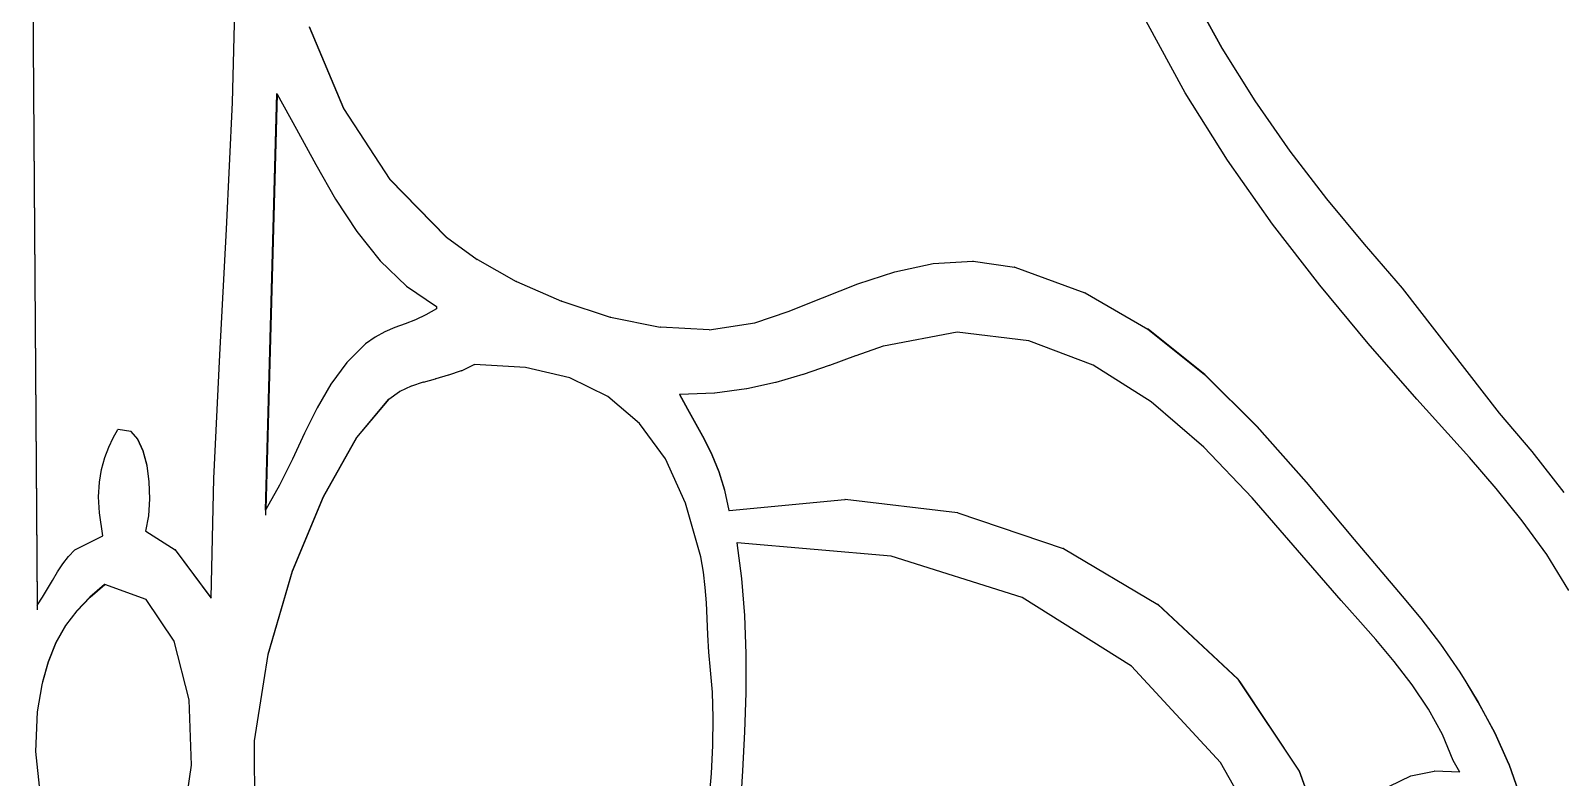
# Model space of a CAD drawing. Header units: inches. Extents: x -2812 to 9774, y -15726 to -746.
# Drawn here: x 3671.41 to 3685.13, y -9103.97 to -9097.28 of the extents above; entities that cross this region are included whole.
import ezdxf

# ---------------------------------------------------------------- set-up
doc = ezdxf.new("R2010")
doc.units = ezdxf.units.IN
doc.header["$LTSCALE"] = 17
doc.header["$MEASUREMENT"] = 0

msp = doc.modelspace()

# ---------------------------------------------------------------- linework, layer by layer
for p, q in [((3671.411, -9094.173), (3671.47, -9102.427)), ((3671.473, -9102.423), (3671.414, -9094.173)), ((3673.222, -9097.921), (3673.249, -9096.787)), ((3681.818, -9096.939), (3682.091, -9097.437)), ((3682.093, -9097.437), (3681.82, -9096.939)), ((3681.761, -9097.835), (3681.412, -9097.195)), ((3673.91, -9097.246), (3674.216, -9097.977)), ((3674.219, -9097.977), (3673.913, -9097.246)), ((3682.093, -9097.437), (3682.091, -9097.437)), ((3682.091, -9097.437), (3682.386, -9097.909)), ((3682.389, -9097.909), (3682.093, -9097.437)), ((3673.518, -9101.574), (3673.62, -9097.843)), ((3673.623, -9097.848), (3673.521, -9101.569)), ((3673.62, -9097.843), (3673.623, -9097.848)), ((3673.623, -9097.848), (3673.795, -9098.161)), ((3682.141, -9098.44), (3681.761, -9097.835)), ((3673.169, -9099.057), (3673.222, -9097.921)), ((3674.216, -9097.977), (3674.633, -9098.613)), ((3674.219, -9097.977), (3674.216, -9097.977)), ((3674.636, -9098.613), (3674.219, -9097.977)), ((3682.386, -9097.909), (3682.701, -9098.357)), ((3682.389, -9097.909), (3682.386, -9097.909)), ((3682.703, -9098.357), (3682.389, -9097.909)), ((3673.795, -9098.161), (3673.968, -9098.479)), ((3682.546, -9099.013), (3682.141, -9098.44)), ((3682.703, -9098.357), (3682.701, -9098.357)), ((3682.701, -9098.357), (3683.029, -9098.784)), ((3683.031, -9098.784), (3682.703, -9098.357)), ((3673.968, -9098.479), (3674.146, -9098.787)), ((3674.633, -9098.613), (3675.137, -9099.129)), ((3674.636, -9098.613), (3674.633, -9098.613)), ((3675.14, -9099.129), (3674.636, -9098.613)), ((3674.146, -9098.787), (3674.336, -9099.077)), ((3683.029, -9098.784), (3683.366, -9099.193)), ((3683.031, -9098.784), (3683.029, -9098.784)), ((3683.369, -9099.193), (3683.031, -9098.784)), ((3673.107, -9100.184), (3673.169, -9099.057)), ((3674.336, -9099.077), (3674.545, -9099.341)), ((3682.969, -9099.558), (3682.546, -9099.013)), ((3675.14, -9099.129), (3675.137, -9099.129)), ((3675.14, -9099.129), (3675.415, -9099.328)), ((3683.369, -9099.193), (3683.366, -9099.193)), ((3683.366, -9099.193), (3683.707, -9099.585)), ((3683.71, -9099.585), (3683.369, -9099.193)), ((3674.545, -9099.341), (3674.78, -9099.569)), ((3675.418, -9099.328), (3675.415, -9099.328)), ((3675.418, -9099.328), (3675.766, -9099.525)), ((3679.159, -9099.439), (3679.502, -9099.365)), ((3679.502, -9099.365), (3679.86, -9099.345)), ((3679.863, -9099.345), (3679.86, -9099.345)), ((3679.863, -9099.345), (3680.232, -9099.399)), ((3680.235, -9099.399), (3680.232, -9099.399)), ((3680.235, -9099.399), (3680.863, -9099.627)), ((3675.769, -9099.525), (3675.766, -9099.525)), ((3675.769, -9099.525), (3676.171, -9099.703)), ((3678.828, -9099.548), (3679.159, -9099.439)), ((3674.78, -9099.569), (3675.049, -9099.751)), ((3678.202, -9099.796), (3678.51, -9099.673)), ((3678.51, -9099.673), (3678.828, -9099.548)), ((3680.866, -9099.627), (3680.863, -9099.627)), ((3680.866, -9099.627), (3681.426, -9099.954)), ((3683.403, -9100.08), (3682.969, -9099.558)), ((3683.707, -9099.585), (3684.576, -9100.705)), ((3683.71, -9099.585), (3683.707, -9099.585)), ((3684.579, -9100.705), (3683.71, -9099.585)), ((3675.049, -9099.772), (3674.956, -9099.826)), ((3675.049, -9099.751), (3675.049, -9099.772)), ((3676.174, -9099.703), (3676.171, -9099.703)), ((3676.174, -9099.703), (3676.607, -9099.846)), ((3677.905, -9099.897), (3678.202, -9099.796)), ((3674.676, -9099.939), (3674.586, -9099.978)), ((3674.769, -9099.904), (3674.676, -9099.939)), ((3674.862, -9099.868), (3674.769, -9099.904)), ((3674.956, -9099.826), (3674.862, -9099.868)), ((3676.61, -9099.846), (3676.607, -9099.846)), ((3676.61, -9099.846), (3677.056, -9099.936)), ((3677.059, -9099.936), (3677.056, -9099.936)), ((3677.495, -9099.959), (3677.059, -9099.936)), ((3677.495, -9099.959), (3677.905, -9099.897)), ((3674.415, -9100.083), (3674.246, -9100.252)), ((3674.499, -9100.024), (3674.415, -9100.083)), ((3674.586, -9099.978), (3674.499, -9100.024)), ((3679.717, -9099.98), (3679.057, -9100.104)), ((3680.361, -9100.057), (3679.717, -9099.98)), ((3680.938, -9100.275), (3680.361, -9100.057)), ((3681.426, -9099.954), (3681.935, -9100.36)), ((3681.429, -9099.954), (3681.426, -9099.954)), ((3681.938, -9100.36), (3681.429, -9099.954)), ((3683.84, -9100.581), (3683.403, -9100.08)), ((3673.055, -9101.29), (3673.107, -9100.184)), ((3678.808, -9100.192), (3678.574, -9100.279)), ((3678.811, -9100.192), (3678.808, -9100.192)), ((3679.054, -9100.104), (3678.811, -9100.192)), ((3679.057, -9100.104), (3679.054, -9100.104)), ((3674.246, -9100.252), (3674.104, -9100.446)), ((3675.27, -9100.325), (3675.157, -9100.365)), ((3675.273, -9100.325), (3675.27, -9100.325)), ((3675.273, -9100.325), (3675.387, -9100.27)), ((3675.387, -9100.27), (3675.39, -9100.27)), ((3675.848, -9100.295), (3675.39, -9100.27)), ((3676.247, -9100.39), (3675.848, -9100.295)), ((3678.334, -9100.36), (3678.092, -9100.431)), ((3678.337, -9100.36), (3678.334, -9100.36)), ((3678.571, -9100.279), (3678.337, -9100.36)), ((3678.574, -9100.279), (3678.571, -9100.279)), ((3681.456, -9100.603), (3680.938, -9100.275)), ((3681.935, -9100.36), (3682.404, -9100.824)), ((3681.938, -9100.36), (3681.935, -9100.36)), ((3682.407, -9100.824), (3681.938, -9100.36)), ((3674.104, -9100.446), (3673.98, -9100.659)), ((3674.823, -9100.463), (3674.722, -9100.512)), ((3674.825, -9100.463), (3674.823, -9100.463)), ((3674.93, -9100.427), (3674.825, -9100.463)), ((3674.933, -9100.427), (3674.93, -9100.427)), ((3674.933, -9100.427), (3675.041, -9100.397)), ((3675.043, -9100.397), (3675.041, -9100.397)), ((3675.154, -9100.365), (3675.043, -9100.397)), ((3675.157, -9100.365), (3675.154, -9100.365)), ((3676.587, -9100.557), (3676.247, -9100.39)), ((3677.829, -9100.488), (3677.547, -9100.525)), ((3677.831, -9100.488), (3677.829, -9100.488)), ((3678.089, -9100.431), (3677.831, -9100.488)), ((3678.092, -9100.431), (3678.089, -9100.431)), ((3674.622, -9100.581), (3674.333, -9100.924)), ((3674.336, -9100.924), (3674.624, -9100.581)), ((3674.624, -9100.581), (3674.622, -9100.581)), ((3674.624, -9100.581), (3674.72, -9100.512)), ((3674.722, -9100.512), (3674.72, -9100.512)), ((3676.871, -9100.798), (3676.587, -9100.557)), ((3677.228, -9100.539), (3677.3, -9100.671)), ((3677.231, -9100.539), (3677.228, -9100.539)), ((3677.544, -9100.525), (3677.231, -9100.539)), ((3677.303, -9100.671), (3677.231, -9100.539)), ((3677.547, -9100.525), (3677.544, -9100.525)), ((3681.928, -9101.009), (3681.456, -9100.603)), ((3684.31, -9101.103), (3683.84, -9100.581)), ((3673.98, -9100.659), (3673.868, -9100.885)), ((3677.3, -9100.671), (3677.375, -9100.803)), ((3677.303, -9100.671), (3677.3, -9100.671)), ((3677.378, -9100.803), (3677.303, -9100.671)), ((3684.579, -9100.705), (3684.576, -9100.705)), ((3684.576, -9100.705), (3684.871, -9101.048)), ((3684.873, -9101.048), (3684.579, -9100.705)), ((3672.151, -9100.926), (3672.192, -9100.851)), ((3672.195, -9100.851), (3672.192, -9100.851)), ((3672.31, -9100.871), (3672.195, -9100.851)), ((3672.313, -9100.871), (3672.31, -9100.871)), ((3672.31, -9100.871), (3672.37, -9100.939)), ((3672.373, -9100.939), (3672.313, -9100.871)), ((3673.868, -9100.885), (3673.758, -9101.117)), ((3677.102, -9101.116), (3676.871, -9100.798)), ((3677.375, -9100.803), (3677.449, -9100.938)), ((3677.378, -9100.803), (3677.375, -9100.803)), ((3677.452, -9100.938), (3677.378, -9100.803)), ((3682.404, -9100.824), (3682.846, -9101.323)), ((3682.407, -9100.824), (3682.404, -9100.824)), ((3682.849, -9101.323), (3682.407, -9100.824)), ((3672.076, -9101.104), (3672.112, -9101.011)), ((3672.112, -9101.011), (3672.151, -9100.926)), ((3672.373, -9100.939), (3672.37, -9100.939)), ((3672.37, -9100.939), (3672.418, -9101.043)), ((3672.421, -9101.043), (3672.373, -9100.939)), ((3672.421, -9101.043), (3672.418, -9101.043)), ((3672.418, -9101.043), (3672.452, -9101.174)), ((3672.455, -9101.174), (3672.421, -9101.043)), ((3674.333, -9100.924), (3674.033, -9101.455)), ((3674.036, -9101.455), (3674.336, -9100.924)), ((3674.336, -9100.924), (3674.333, -9100.924)), ((3677.449, -9100.938), (3677.519, -9101.08)), ((3677.452, -9100.938), (3677.449, -9100.938)), ((3677.522, -9101.08), (3677.452, -9100.938)), ((3682.362, -9101.463), (3681.928, -9101.009)), ((3684.873, -9101.048), (3684.871, -9101.048)), ((3684.871, -9101.048), (3685.157, -9101.416)), ((3685.16, -9101.416), (3684.873, -9101.048)), ((3672.047, -9101.209), (3672.076, -9101.104)), ((3672.455, -9101.174), (3672.452, -9101.174)), ((3672.452, -9101.174), (3672.472, -9101.32)), ((3672.475, -9101.32), (3672.455, -9101.174)), ((3673.758, -9101.117), (3673.644, -9101.35)), ((3677.284, -9101.513), (3677.102, -9101.116)), ((3677.519, -9101.08), (3677.581, -9101.232)), ((3677.522, -9101.08), (3677.519, -9101.08)), ((3677.584, -9101.232), (3677.522, -9101.08)), ((3684.55, -9101.379), (3684.31, -9101.103)), ((3672.028, -9101.325), (3672.047, -9101.209)), ((3672.475, -9101.32), (3672.472, -9101.32)), ((3672.472, -9101.32), (3672.477, -9101.474)), ((3672.48, -9101.474), (3672.475, -9101.32)), ((3673.031, -9102.361), (3673.055, -9101.29)), ((3677.581, -9101.232), (3677.633, -9101.396)), ((3677.584, -9101.232), (3677.581, -9101.232)), ((3677.635, -9101.396), (3677.584, -9101.232)), ((3672.021, -9101.454), (3672.028, -9101.325)), ((3672.03, -9101.597), (3672.021, -9101.454)), ((3673.644, -9101.35), (3673.521, -9101.569)), ((3674.033, -9101.455), (3673.757, -9102.12)), ((3673.76, -9102.12), (3674.036, -9101.455)), ((3674.036, -9101.455), (3674.033, -9101.455)), ((3677.633, -9101.396), (3677.67, -9101.576)), ((3677.635, -9101.396), (3677.633, -9101.396)), ((3677.673, -9101.576), (3677.635, -9101.396)), ((3682.846, -9101.323), (3683.276, -9101.837)), ((3682.849, -9101.323), (3682.846, -9101.323)), ((3683.279, -9101.837), (3682.849, -9101.323)), ((3684.784, -9101.669), (3684.55, -9101.379)), ((3672.477, -9101.474), (3672.467, -9101.625)), ((3672.47, -9101.625), (3672.48, -9101.474)), ((3672.48, -9101.474), (3672.477, -9101.474)), ((3673.518, -9101.574), (3673.517, -9101.576)), ((3673.517, -9101.576), (3673.517, -9101.618)), ((3673.518, -9101.576), (3673.517, -9101.576)), ((3673.521, -9101.569), (3673.518, -9101.574)), ((3677.419, -9101.991), (3677.284, -9101.513)), ((3677.67, -9101.576), (3677.673, -9101.576)), ((3677.673, -9101.576), (3678.71, -9101.48)), ((3678.713, -9101.48), (3678.71, -9101.48)), ((3678.71, -9101.48), (3678.711, -9101.481)), ((3678.713, -9101.48), (3678.711, -9101.481)), ((3679.721, -9101.599), (3678.713, -9101.48)), ((3682.77, -9101.932), (3682.362, -9101.463)), ((3672.059, -9101.804), (3672.03, -9101.597)), ((3672.467, -9101.625), (3672.442, -9101.763)), ((3672.445, -9101.763), (3672.47, -9101.625)), ((3672.47, -9101.625), (3672.467, -9101.625)), ((3679.724, -9101.599), (3679.721, -9101.599)), ((3679.724, -9101.599), (3680.669, -9101.917)), ((3685.004, -9101.973), (3684.784, -9101.669)), ((3671.809, -9101.929), (3672.059, -9101.804)), ((3672.445, -9101.763), (3672.442, -9101.763)), ((3672.445, -9101.763), (3672.707, -9101.929)), ((3677.743, -9101.867), (3677.786, -9102.186)), ((3677.746, -9101.867), (3677.743, -9101.867)), ((3677.788, -9102.186), (3677.746, -9101.867)), ((3679.126, -9101.987), (3677.746, -9101.867)), ((3683.276, -9101.837), (3683.707, -9102.344)), ((3683.279, -9101.837), (3683.276, -9101.837)), ((3683.71, -9102.344), (3683.279, -9101.837)), ((3671.699, -9102.055), (3671.751, -9101.988)), ((3671.751, -9101.988), (3671.809, -9101.929)), ((3672.71, -9101.929), (3672.707, -9101.929)), ((3672.707, -9101.929), (3673.031, -9102.364)), ((3673.031, -9102.361), (3672.71, -9101.929)), ((3677.444, -9102.129), (3677.419, -9101.991)), ((3680.301, -9102.356), (3679.126, -9101.987)), ((3680.671, -9101.917), (3680.669, -9101.917)), ((3680.671, -9101.917), (3681.518, -9102.419)), ((3683.162, -9102.385), (3682.77, -9101.932)), ((3685.202, -9102.294), (3685.004, -9101.973)), ((3671.608, -9102.203), (3671.652, -9102.127)), ((3671.652, -9102.127), (3671.699, -9102.055)), ((3673.757, -9102.12), (3673.539, -9102.866)), ((3673.542, -9102.866), (3673.76, -9102.12)), ((3673.76, -9102.12), (3673.757, -9102.12)), ((3677.46, -9102.266), (3677.444, -9102.129)), ((3671.519, -9102.355), (3671.564, -9102.28)), ((3671.564, -9102.28), (3671.608, -9102.203)), ((3672.074, -9102.24), (3671.942, -9102.355)), ((3671.945, -9102.355), (3672.077, -9102.24)), ((3672.077, -9102.24), (3672.074, -9102.24)), ((3672.447, -9102.374), (3672.077, -9102.24)), ((3677.47, -9102.404), (3677.46, -9102.266)), ((3677.788, -9102.186), (3677.786, -9102.186)), ((3677.786, -9102.186), (3677.811, -9102.519)), ((3677.814, -9102.519), (3677.788, -9102.186)), ((3671.473, -9102.423), (3671.519, -9102.355)), ((3671.942, -9102.355), (3671.825, -9102.475)), ((3671.828, -9102.475), (3671.945, -9102.355)), ((3671.945, -9102.355), (3671.942, -9102.355)), ((3672.699, -9102.747), (3672.447, -9102.374)), ((3673.031, -9102.364), (3673.031, -9102.361)), ((3677.477, -9102.546), (3677.47, -9102.404)), ((3681.28, -9102.972), (3680.301, -9102.356)), ((3681.518, -9102.419), (3682.235, -9103.089)), ((3681.521, -9102.419), (3681.518, -9102.419)), ((3682.238, -9103.089), (3681.521, -9102.419)), ((3683.311, -9102.551), (3683.162, -9102.385)), ((3683.707, -9102.344), (3683.876, -9102.546)), ((3683.71, -9102.344), (3683.707, -9102.344)), ((3683.879, -9102.546), (3683.71, -9102.344)), ((3671.47, -9102.427), (3671.473, -9102.423)), ((3671.47, -9102.427), (3671.47, -9102.468)), ((3671.825, -9102.475), (3671.724, -9102.608)), ((3671.727, -9102.608), (3671.828, -9102.475)), ((3671.828, -9102.475), (3671.825, -9102.475)), ((3677.483, -9102.692), (3677.477, -9102.546)), ((3677.814, -9102.519), (3677.811, -9102.519)), ((3677.811, -9102.519), (3677.822, -9102.862)), ((3677.825, -9102.862), (3677.814, -9102.519)), ((3683.472, -9102.733), (3683.311, -9102.551)), ((3683.876, -9102.546), (3684.051, -9102.775)), ((3683.879, -9102.546), (3683.876, -9102.546)), ((3684.053, -9102.775), (3683.879, -9102.546)), ((3671.724, -9102.608), (3671.639, -9102.759)), ((3671.641, -9102.759), (3671.727, -9102.608)), ((3671.727, -9102.608), (3671.724, -9102.608)), ((3677.493, -9102.846), (3677.483, -9102.692)), ((3671.639, -9102.759), (3671.568, -9102.934)), ((3671.571, -9102.934), (3671.641, -9102.759)), ((3671.641, -9102.759), (3671.639, -9102.759)), ((3672.833, -9103.272), (3672.699, -9102.747)), ((3683.636, -9102.93), (3683.472, -9102.733)), ((3684.051, -9102.775), (3684.223, -9103.025)), ((3684.053, -9102.775), (3684.051, -9102.775)), ((3684.226, -9103.025), (3684.053, -9102.775)), ((3671.568, -9102.934), (3671.519, -9103.113)), ((3671.522, -9103.113), (3671.571, -9102.934)), ((3671.571, -9102.934), (3671.568, -9102.934)), ((3673.539, -9102.866), (3673.5, -9103.113)), ((3673.503, -9103.113), (3673.542, -9102.866)), ((3673.542, -9102.866), (3673.539, -9102.866)), ((3677.508, -9103.007), (3677.493, -9102.846)), ((3677.825, -9102.862), (3677.822, -9102.862)), ((3677.822, -9102.862), (3677.822, -9103.113)), ((3677.825, -9103.113), (3677.825, -9102.862)), ((3683.796, -9103.139), (3683.636, -9102.93)), ((3677.524, -9103.205), (3677.508, -9103.007)), ((3682.078, -9103.834), (3681.28, -9102.972)), ((3682.238, -9103.089), (3682.235, -9103.089)), ((3682.235, -9103.089), (3682.251, -9103.113)), ((3682.253, -9103.113), (3682.238, -9103.089)), ((3684.226, -9103.025), (3684.223, -9103.025)), ((3684.223, -9103.025), (3684.277, -9103.113)), ((3684.28, -9103.113), (3684.226, -9103.025)), ((3671.512, -9103.139), (3671.47, -9103.381)), ((3671.473, -9103.381), (3671.515, -9103.139)), ((3671.519, -9103.113), (3671.512, -9103.139)), ((3671.515, -9103.139), (3671.512, -9103.139)), ((3671.515, -9103.139), (3671.522, -9103.113)), ((3671.519, -9103.113), (3671.522, -9103.113)), ((3673.5, -9103.113), (3673.415, -9103.64)), ((3673.418, -9103.64), (3673.503, -9103.113)), ((3673.5, -9103.113), (3673.503, -9103.113)), ((3677.531, -9103.435), (3677.524, -9103.205)), ((3677.822, -9103.21), (3677.812, -9103.561)), ((3677.815, -9103.561), (3677.825, -9103.21)), ((3677.822, -9103.113), (3677.825, -9103.113)), ((3677.822, -9103.113), (3677.822, -9103.21)), ((3677.825, -9103.21), (3677.822, -9103.21)), ((3677.825, -9103.21), (3677.825, -9103.113)), ((3682.251, -9103.113), (3682.253, -9103.113)), ((3682.251, -9103.113), (3682.785, -9103.913)), ((3682.788, -9103.913), (3682.253, -9103.113)), ((3683.943, -9103.358), (3683.796, -9103.139)), ((3684.277, -9103.113), (3684.28, -9103.113)), ((3684.277, -9103.113), (3684.388, -9103.293)), ((3684.39, -9103.293), (3684.28, -9103.113)), ((3672.855, -9103.86), (3672.833, -9103.272)), ((3684.068, -9103.584), (3683.943, -9103.358)), ((3684.388, -9103.293), (3684.537, -9103.572)), ((3684.39, -9103.293), (3684.388, -9103.293)), ((3684.54, -9103.572), (3684.39, -9103.293)), ((3671.47, -9103.381), (3671.455, -9103.735)), ((3671.458, -9103.735), (3671.473, -9103.381)), ((3671.473, -9103.381), (3671.47, -9103.381)), ((3677.529, -9103.683), (3677.531, -9103.435)), ((3673.415, -9103.64), (3673.421, -9104.389)), ((3673.418, -9103.64), (3673.415, -9103.64)), ((3673.424, -9104.389), (3673.418, -9103.64)), ((3677.812, -9103.561), (3677.795, -9103.909)), ((3677.798, -9103.909), (3677.815, -9103.561)), ((3677.815, -9103.561), (3677.812, -9103.561)), ((3684.164, -9103.816), (3684.068, -9103.584)), ((3684.54, -9103.572), (3684.537, -9103.572)), ((3684.537, -9103.572), (3684.65, -9103.821)), ((3684.652, -9103.82), (3684.54, -9103.572)), ((3671.458, -9103.735), (3671.455, -9103.735)), ((3671.455, -9103.735), (3671.494, -9104.104)), ((3671.496, -9104.104), (3671.458, -9103.735)), ((3677.517, -9103.934), (3677.529, -9103.683)), ((3672.77, -9104.423), (3672.855, -9103.86)), ((3677.795, -9103.909), (3677.773, -9104.252)), ((3677.776, -9104.252), (3677.798, -9103.909)), ((3677.798, -9103.909), (3677.795, -9103.909)), ((3682.707, -9104.941), (3682.078, -9103.834)), ((3682.785, -9103.913), (3683.133, -9104.874)), ((3682.788, -9103.913), (3682.785, -9103.913)), ((3683.135, -9104.872), (3682.788, -9103.913)), ((3683.784, -9103.954), (3683.995, -9103.911)), ((3683.998, -9103.911), (3683.995, -9103.911)), ((3684.223, -9103.92), (3683.998, -9103.911)), ((3684.223, -9103.92), (3684.164, -9103.816)), ((3684.65, -9103.821), (3684.652, -9103.82)), ((3684.65, -9103.821), (3684.666, -9103.859)), ((3684.669, -9103.859), (3684.652, -9103.82)), ((3684.666, -9103.859), (3684.768, -9104.148)), ((3684.669, -9103.859), (3684.666, -9103.859)), ((3684.77, -9104.148), (3684.669, -9103.859)), ((3677.496, -9104.171), (3677.517, -9103.934)), ((3683.595, -9104.047), (3683.784, -9103.954))]:
    msp.add_line(p, q)

doc.saveas('drawing.dxf')
